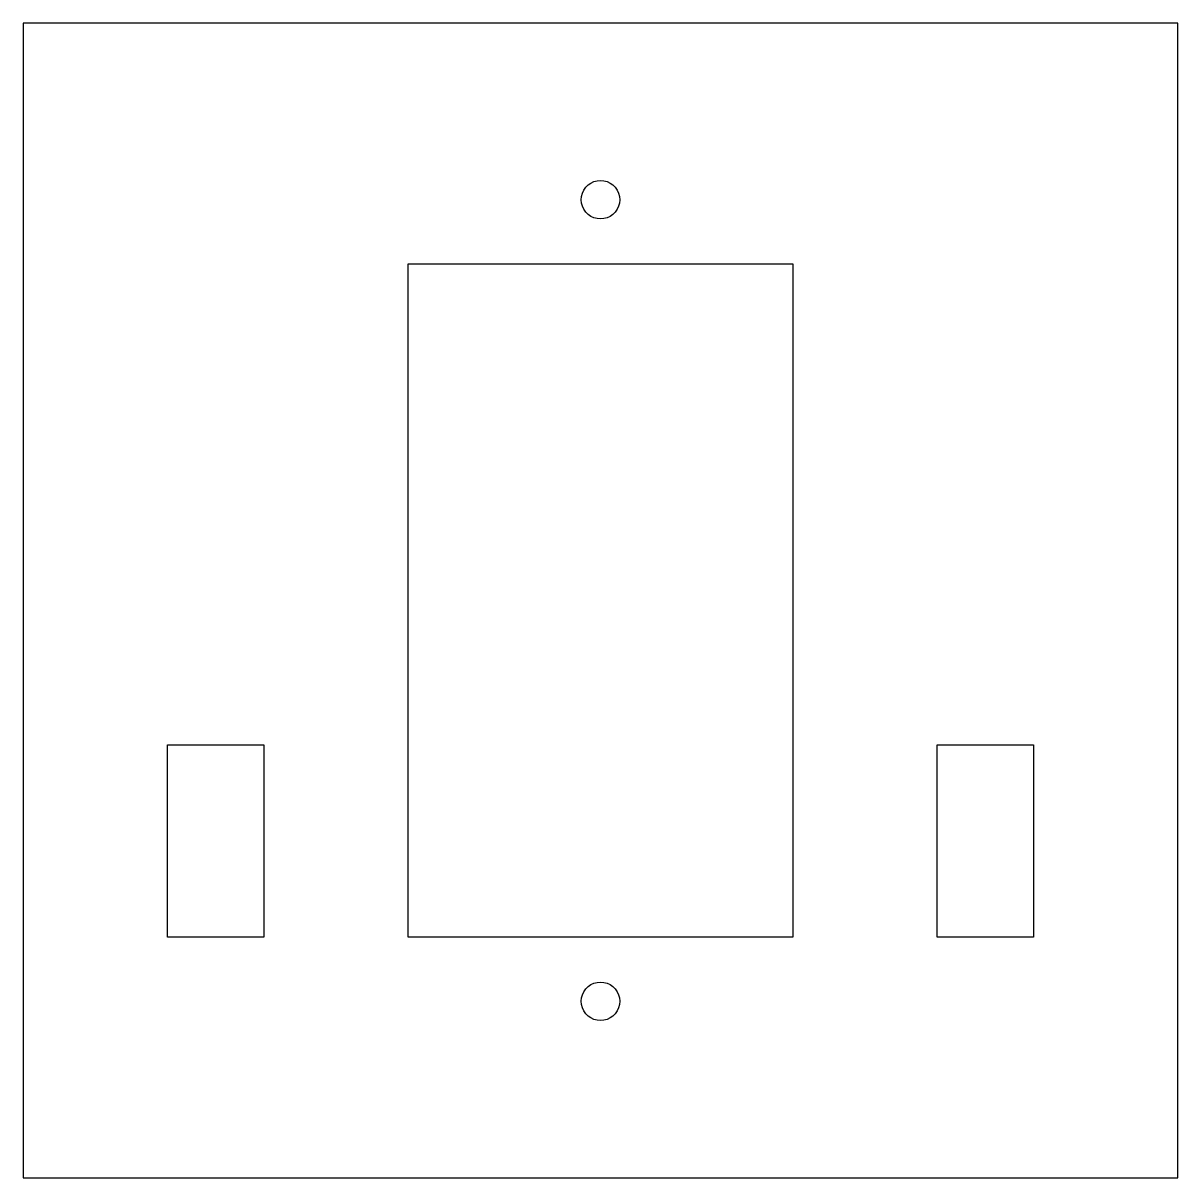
# Model space of a CAD drawing. Header units: metres. Extents: x -60 to 60, y 30 to 150.
import ezdxf

# ---------------------------------------------------------------- set-up
doc = ezdxf.new("R2010")
doc.units = ezdxf.units.M

msp = doc.modelspace()

# ---------------------------------------------------------------- linework, layer by layer
for p, q in [((60, 150), (-60, 150)), ((-60, 150), (-60, 30)), ((60, 30), (60, 150)), ((-1.28557, 133.182), (-0.999985, 133.382)), ((-0.999985, 133.382), (-0.684036, 133.529)), ((-0.684036, 133.529), (-0.34729, 133.62)), ((-0.34729, 133.62), (0, 133.65)), ((0, 133.65), (0.34729, 133.62)), ((0.34729, 133.62), (0.684036, 133.529)), ((0.684036, 133.529), (1, 133.382)), ((1, 133.382), (1.28557, 133.182)), ((-1.9696, 131.997), (-1.87938, 132.334)), ((-1.87938, 132.334), (-1.73204, 132.65)), ((-1.73204, 132.65), (-1.53207, 132.936)), ((-1.53207, 132.936), (-1.28557, 133.182)), ((1.28557, 133.182), (1.53207, 132.936)), ((1.53207, 132.936), (1.73204, 132.65)), ((1.73204, 132.65), (1.87938, 132.334)), ((1.87938, 132.334), (1.9696, 131.997)), ((-2, 131.65), (-1.9696, 131.997)), ((-1.9696, 131.303), (-2, 131.65)), ((-1.87938, 130.966), (-1.9696, 131.303)), ((-1.73204, 130.65), (-1.87938, 130.966)), ((1.87938, 130.966), (1.73204, 130.65)), ((1.9696, 131.303), (1.87938, 130.966)), ((1.9696, 131.997), (2, 131.65)), ((2, 131.65), (1.9696, 131.303)), ((-1.53207, 130.364), (-1.73204, 130.65)), ((-1.28557, 130.118), (-1.53207, 130.364)), ((-1, 129.918), (-1.28557, 130.118)), ((-0.684036, 129.771), (-1, 129.918)), ((-0.34729, 129.68), (-0.684036, 129.771)), ((0, 129.65), (-0.34729, 129.68)), ((0.34729, 129.68), (0, 129.65)), ((0.684036, 129.771), (0.34729, 129.68)), ((0.999985, 129.918), (0.684036, 129.771)), ((1.28557, 130.118), (0.999985, 129.918)), ((1.53207, 130.364), (1.28557, 130.118)), ((1.73204, 130.65), (1.53207, 130.364)), ((-20, 55), (-20, 125)), ((-20, 125), (20, 125)), ((20, 125), (20, 55)), ((-45, 55), (-45, 75)), ((-45, 75), (-35, 75)), ((-35, 75), (-35, 55)), ((35, 55), (35, 75)), ((35, 75), (45, 75)), ((45, 75), (45, 55)), ((-35, 55), (-45, 55)), ((20, 55), (-20, 55)), ((45, 55), (35, 55)), ((-1.87938, 49.034), (-1.73204, 49.35)), ((-1.73204, 49.35), (-1.53207, 49.6356)), ((-1.53207, 49.6356), (-1.28557, 49.8821)), ((-1.28557, 49.8821), (-1, 50.082)), ((-1, 50.082), (-0.684036, 50.2294)), ((-0.684036, 50.2294), (-0.34729, 50.3196)), ((-0.34729, 50.3196), (0, 50.35)), ((0, 50.35), (0.34729, 50.3196)), ((0.34729, 50.3196), (0.684036, 50.2294)), ((0.684036, 50.2294), (0.999985, 50.082)), ((0.999985, 50.082), (1.28557, 49.8821)), ((1.28557, 49.8821), (1.53207, 49.6356)), ((1.53207, 49.6356), (1.73204, 49.35)), ((1.73204, 49.35), (1.87938, 49.034)), ((-2, 48.35), (-1.9696, 48.6973)), ((-1.9696, 48.0027), (-2, 48.35)), ((-1.9696, 48.6973), (-1.87938, 49.034)), ((-1.87938, 47.666), (-1.9696, 48.0027)), ((1.87938, 49.034), (1.9696, 48.6973)), ((1.9696, 48.0027), (1.87938, 47.666)), ((1.9696, 48.6973), (2, 48.35)), ((2, 48.35), (1.9696, 48.0027)), ((-1.73204, 47.35), (-1.87938, 47.666)), ((-1.53207, 47.0644), (-1.73204, 47.35)), ((-1.28557, 46.8179), (-1.53207, 47.0644)), ((-0.999985, 46.618), (-1.28557, 46.8179)), ((1.28557, 46.8179), (1, 46.618)), ((1.53207, 47.0644), (1.28557, 46.8179)), ((1.73204, 47.35), (1.53207, 47.0644)), ((1.87938, 47.666), (1.73204, 47.35)), ((-0.684036, 46.4706), (-0.999985, 46.618)), ((-0.34729, 46.3804), (-0.684036, 46.4706)), ((0, 46.35), (-0.34729, 46.3804)), ((0.34729, 46.3804), (0, 46.35)), ((0.684036, 46.4706), (0.34729, 46.3804)), ((1, 46.618), (0.684036, 46.4706)), ((-60, 30), (60, 30))]:
    msp.add_line(p, q)

doc.saveas('drawing.dxf')
